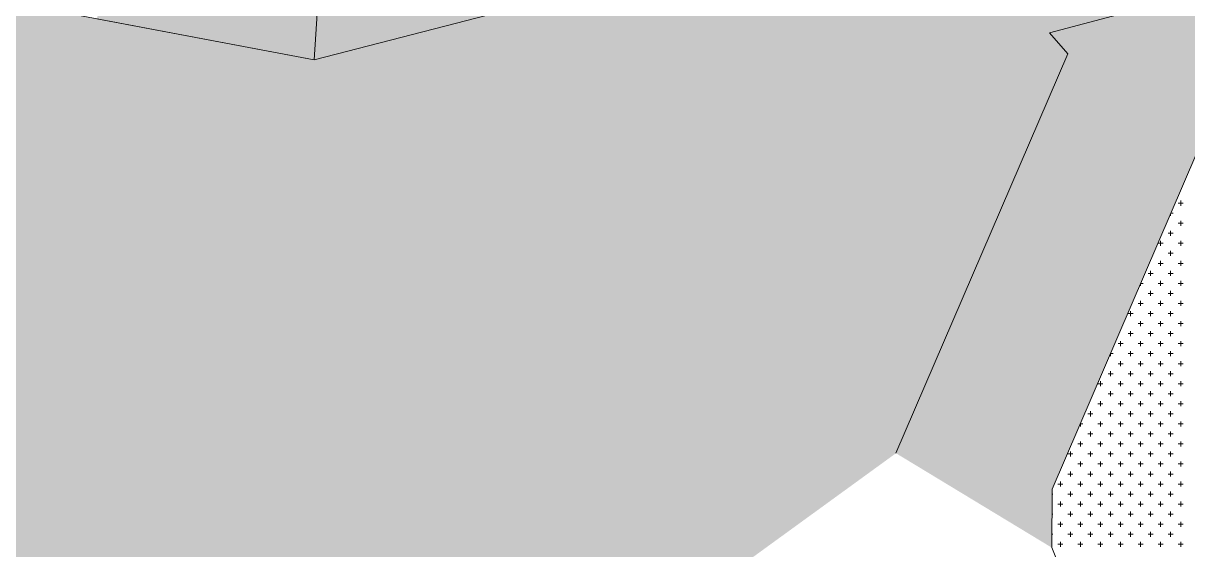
# Model space of a CAD drawing. Header units: metres. Extents: x 476631 to 477421, y 4483749 to 4484052.
# Drawn here: x 476951.5 to 477025.3, y 4483859.1 to 4483892.4 of the extents above; entities that cross this region are included whole.
import ezdxf

# ---------------------------------------------------------------- set-up
doc = ezdxf.new("R2010")
doc.units = ezdxf.units.M
for name, color, linetype, lineweight in [('M2', 1, 'Continuous', 25), ('PL_PARK', 97, 'Continuous', 0), ('serbest', 10, 'Continuous', 0), ('TK_PARSEL', 1, 'Continuous', 0), ('ZC_7', 18, 'Continuous', 0)]:
    doc.layers.add(name, color=color, linetype=linetype, lineweight=lineweight)

msp = doc.modelspace()

# ---------------------------------------------------------------- hatches: boundary and pattern name
at = {"layer": 'M2', "true_color": 0x636466}
h = msp.add_hatch(color=251, dxfattribs=at)
h.dxf.hatch_style = 1
h.paths.add_polyline_path([(477020.976, 4483903.31), (477032.092, 4483895.911), (477026.732, 4483886.189), (477032.039, 4483895.946), (477016.557, 4483891.839), (476970.291, 4483879.876), (476969.954, 4483879.939), (476969.954, 4483890.117)])
h = msp.add_hatch(color=251, dxfattribs=at)
h.dxf.hatch_style = 1
h.paths.add_polyline_path([(476969.954, 4483890.117), (476956.181, 4483892.725), (476935.348, 4483896.673), (476931.627, 4483887.2), (476969.954, 4483879.939)])
h = msp.add_hatch(color=251, dxfattribs=at)
h.dxf.hatch_style = 1
h.paths.add_polyline_path([(476997.736, 4483897.301), (476986.115, 4483894.296), (476969.954, 4483890.117), (476969.954, 4483879.939), (476970.291, 4483879.876), (477000.238, 4483887.62)])
at = {"layer": 'serbest'}
h = msp.add_hatch(color=4, dxfattribs=at)
h.dxf.hatch_style = 1
h.paths.add_polyline_path([(476971.662, 4483917.574), (476962.934, 4483919.755), (476956.181, 4483892.726), (476969.954, 4483890.117)])
h = msp.add_hatch(color=4, dxfattribs=at)
h.dxf.hatch_style = 1
h.paths.add_polyline_path([(476979.034, 4483919.635), (476971.662, 4483917.574), (476969.954, 4483890.117), (476986.115, 4483894.296)])
at = {"layer": 'TK_PARSEL', "true_color": 0x136734}
h = msp.add_hatch(color=116, dxfattribs=at)
h.dxf.hatch_style = 1
h.paths.add_polyline_path([(477006.818, 4483865.221), (477017.702, 4483890.503), (477016.557, 4483891.839), (476970.291, 4483879.876), (476931.627, 4483887.2), (476905.679, 4483903.511), (476902.647, 4483905.688), (476892.67, 4483889.881), (476895.43, 4483858.628), (476904.622, 4483849.343), (476940.098, 4483842.537), (476963.663, 4483842.152), (476979.4, 4483846.848), (476987.947, 4483851.53)])
h = msp.add_hatch(color=116, dxfattribs=at)
h.dxf.hatch_style = 1
h.paths.add_polyline_path([(477026.732, 4483886.189), (477032.039, 4483895.946), (477016.557, 4483891.839), (477017.702, 4483890.503), (477010.629, 4483874.073), (477016.688, 4483859.248), (477016.722, 4483862.936)])
h = msp.add_hatch(color=116, dxfattribs=at)
h.dxf.hatch_style = 1
h.paths.add_polyline_path([(477015.971, 4483872.571), (477010.952, 4483874.824), (477006.818, 4483865.221), (477016.688, 4483859.248)])

# ---------------------------------------------------------------- linework, layer by layer
at = {"layer": 'PL_PARK', "color": 3}
for p, q in [((477016.722, 4483862.936), (477026.732, 4483886.189)), ((477016.688, 4483859.248), (477016.722, 4483862.936)), ((477023.495, 4483842.591), (477016.688, 4483859.248))]:
    msp.add_line(p, q, dxfattribs=at)
at = {"layer": 'PL_PARK', "color": 3, "linetype": 'Continuous'}
for p, q in [((477024.859, 4483880.891), (477024.859, 4483881.209)), ((477024.247, 4483880.415), (477024.382, 4483880.415)), ((477024.7, 4483881.05), (477025.017, 4483881.05)), ((477024.224, 4483880.256), (477024.224, 4483880.361)), ((477024.7, 4483879.78), (477025.017, 4483879.78)), ((477024.859, 4483879.621), (477024.859, 4483879.939)), ((477024.065, 4483879.145), (477024.382, 4483879.145)), ((477024.224, 4483878.986), (477024.224, 4483879.304)), ((477023.43, 4483878.51), (477023.747, 4483878.51)), ((477023.589, 4483878.351), (477023.589, 4483878.669)), ((477024.7, 4483878.51), (477025.017, 4483878.51)), ((477024.859, 4483878.351), (477024.859, 4483878.669)), ((477024.065, 4483877.875), (477024.382, 4483877.875)), ((477024.224, 4483877.716), (477024.224, 4483878.034)), ((477022.954, 4483876.446), (477022.954, 4483876.764)), ((477023.43, 4483877.24), (477023.747, 4483877.24)), ((477023.589, 4483877.081), (477023.589, 4483877.399)), ((477024.224, 4483876.446), (477024.224, 4483876.764)), ((477024.7, 4483877.24), (477025.017, 4483877.24)), ((477024.859, 4483877.081), (477024.859, 4483877.399)), ((477022.795, 4483876.605), (477023.112, 4483876.605)), ((477023.589, 4483875.811), (477023.589, 4483876.129)), ((477024.065, 4483876.605), (477024.382, 4483876.605)), ((477024.859, 4483875.811), (477024.859, 4483876.129)), ((477022.319, 4483875.811), (477022.319, 4483875.936)), ((477022.333, 4483875.97), (477022.477, 4483875.97)), ((477022.795, 4483875.335), (477023.112, 4483875.335)), ((477022.954, 4483875.176), (477022.954, 4483875.494)), ((477023.43, 4483875.97), (477023.747, 4483875.97)), ((477024.065, 4483875.335), (477024.382, 4483875.335)), ((477024.224, 4483875.176), (477024.224, 4483875.494)), ((477024.7, 4483875.97), (477025.017, 4483875.97)), ((477022.16, 4483874.7), (477022.477, 4483874.7)), ((477022.319, 4483874.541), (477022.319, 4483874.859)), ((477023.43, 4483874.7), (477023.747, 4483874.7)), ((477023.589, 4483874.541), (477023.589, 4483874.859)), ((477024.7, 4483874.7), (477025.017, 4483874.7)), ((477024.859, 4483874.541), (477024.859, 4483874.859)), ((477021.525, 4483874.065), (477021.842, 4483874.065)), ((477021.684, 4483873.906), (477021.684, 4483874.224)), ((477022.795, 4483874.065), (477023.112, 4483874.065)), ((477022.954, 4483873.906), (477022.954, 4483874.224)), ((477024.065, 4483874.065), (477024.382, 4483874.065)), ((477024.224, 4483873.906), (477024.224, 4483874.224)), ((477022.16, 4483873.43), (477022.477, 4483873.43)), ((477022.319, 4483873.271), (477022.319, 4483873.589)), ((477023.43, 4483873.43), (477023.747, 4483873.43)), ((477023.589, 4483873.271), (477023.589, 4483873.589)), ((477024.7, 4483873.43), (477025.017, 4483873.43)), ((477024.859, 4483873.271), (477024.859, 4483873.589)), ((477021.049, 4483872.001), (477021.049, 4483872.319)), ((477021.525, 4483872.795), (477021.842, 4483872.795)), ((477021.684, 4483872.636), (477021.684, 4483872.954)), ((477022.319, 4483872.001), (477022.319, 4483872.319)), ((477022.795, 4483872.795), (477023.112, 4483872.795)), ((477022.954, 4483872.636), (477022.954, 4483872.954)), ((477023.589, 4483872.001), (477023.589, 4483872.319)), ((477024.065, 4483872.795), (477024.382, 4483872.795)), ((477024.224, 4483872.636), (477024.224, 4483872.954)), ((477024.859, 4483872.001), (477024.859, 4483872.319)), ((477020.89, 4483872.16), (477021.207, 4483872.16)), ((477021.684, 4483871.366), (477021.684, 4483871.684)), ((477022.16, 4483872.16), (477022.477, 4483872.16)), ((477022.954, 4483871.366), (477022.954, 4483871.684)), ((477023.43, 4483872.16), (477023.747, 4483872.16)), ((477024.224, 4483871.366), (477024.224, 4483871.684)), ((477024.7, 4483872.16), (477025.017, 4483872.16)), ((477020.414, 4483871.366), (477020.414, 4483871.511)), ((477020.42, 4483871.525), (477020.572, 4483871.525)), ((477020.89, 4483870.89), (477021.207, 4483870.89)), ((477021.049, 4483870.731), (477021.049, 4483871.049)), ((477021.525, 4483871.525), (477021.842, 4483871.525)), ((477022.16, 4483870.89), (477022.477, 4483870.89)), ((477022.319, 4483870.731), (477022.319, 4483871.049)), ((477022.795, 4483871.525), (477023.112, 4483871.525)), ((477023.43, 4483870.89), (477023.747, 4483870.89)), ((477023.589, 4483870.731), (477023.589, 4483871.049)), ((477024.065, 4483871.525), (477024.382, 4483871.525)), ((477024.7, 4483870.89), (477025.017, 4483870.89)), ((477024.859, 4483870.731), (477024.859, 4483871.049)), ((477020.255, 4483870.255), (477020.572, 4483870.255)), ((477020.414, 4483870.096), (477020.414, 4483870.414)), ((477021.525, 4483870.255), (477021.842, 4483870.255)), ((477021.684, 4483870.096), (477021.684, 4483870.414)), ((477022.795, 4483870.255), (477023.112, 4483870.255)), ((477022.954, 4483870.096), (477022.954, 4483870.414)), ((477024.065, 4483870.255), (477024.382, 4483870.255)), ((477024.224, 4483870.096), (477024.224, 4483870.414)), ((477019.62, 4483869.62), (477019.937, 4483869.62)), ((477019.779, 4483869.461), (477019.779, 4483869.779)), ((477020.89, 4483869.62), (477021.207, 4483869.62)), ((477021.049, 4483869.461), (477021.049, 4483869.779)), ((477022.16, 4483869.62), (477022.477, 4483869.62)), ((477022.319, 4483869.461), (477022.319, 4483869.779)), ((477023.43, 4483869.62), (477023.747, 4483869.62)), ((477023.589, 4483869.461), (477023.589, 4483869.779)), ((477024.7, 4483869.62), (477025.017, 4483869.62)), ((477024.859, 4483869.461), (477024.859, 4483869.779)), ((477020.255, 4483868.985), (477020.572, 4483868.985)), ((477020.414, 4483868.826), (477020.414, 4483869.144)), ((477021.525, 4483868.985), (477021.842, 4483868.985)), ((477021.684, 4483868.826), (477021.684, 4483869.144)), ((477022.795, 4483868.985), (477023.112, 4483868.985)), ((477022.954, 4483868.826), (477022.954, 4483869.144)), ((477024.065, 4483868.985), (477024.382, 4483868.985)), ((477024.224, 4483868.826), (477024.224, 4483869.144)), ((477019.144, 4483867.556), (477019.144, 4483867.874)), ((477019.62, 4483868.35), (477019.937, 4483868.35)), ((477019.779, 4483868.191), (477019.779, 4483868.509)), ((477020.414, 4483867.556), (477020.414, 4483867.874)), ((477020.89, 4483868.35), (477021.207, 4483868.35)), ((477021.049, 4483868.191), (477021.049, 4483868.509)), ((477021.684, 4483867.556), (477021.684, 4483867.874)), ((477022.16, 4483868.35), (477022.477, 4483868.35)), ((477022.319, 4483868.191), (477022.319, 4483868.509)), ((477022.954, 4483867.556), (477022.954, 4483867.874)), ((477023.43, 4483868.35), (477023.747, 4483868.35)), ((477023.589, 4483868.191), (477023.589, 4483868.509)), ((477024.224, 4483867.556), (477024.224, 4483867.874)), ((477024.7, 4483868.35), (477025.017, 4483868.35)), ((477024.859, 4483868.191), (477024.859, 4483868.509)), ((477018.985, 4483867.715), (477019.302, 4483867.715)), ((477019.779, 4483866.921), (477019.779, 4483867.239)), ((477020.255, 4483867.715), (477020.572, 4483867.715)), ((477021.049, 4483866.921), (477021.049, 4483867.239)), ((477021.525, 4483867.715), (477021.842, 4483867.715)), ((477022.319, 4483866.921), (477022.319, 4483867.239)), ((477022.795, 4483867.715), (477023.112, 4483867.715)), ((477023.589, 4483866.921), (477023.589, 4483867.239)), ((477024.065, 4483867.715), (477024.382, 4483867.715)), ((477024.859, 4483866.921), (477024.859, 4483867.239)), ((477018.506, 4483867.08), (477018.667, 4483867.08)), ((477018.509, 4483866.921), (477018.509, 4483867.086)), ((477018.985, 4483866.445), (477019.302, 4483866.445)), ((477019.144, 4483866.286), (477019.144, 4483866.604)), ((477019.62, 4483867.08), (477019.937, 4483867.08)), ((477020.255, 4483866.445), (477020.572, 4483866.445)), ((477020.414, 4483866.286), (477020.414, 4483866.604)), ((477020.89, 4483867.08), (477021.207, 4483867.08)), ((477021.525, 4483866.445), (477021.842, 4483866.445)), ((477021.684, 4483866.286), (477021.684, 4483866.604)), ((477022.16, 4483867.08), (477022.477, 4483867.08)), ((477022.795, 4483866.445), (477023.112, 4483866.445)), ((477022.954, 4483866.286), (477022.954, 4483866.604)), ((477023.43, 4483867.08), (477023.747, 4483867.08)), ((477024.065, 4483866.445), (477024.382, 4483866.445)), ((477024.224, 4483866.286), (477024.224, 4483866.604)), ((477024.7, 4483867.08), (477025.017, 4483867.08)), ((477018.35, 4483865.81), (477018.667, 4483865.81)), ((477018.509, 4483865.651), (477018.509, 4483865.969)), ((477019.62, 4483865.81), (477019.937, 4483865.81)), ((477019.779, 4483865.651), (477019.779, 4483865.969)), ((477020.89, 4483865.81), (477021.207, 4483865.81)), ((477021.049, 4483865.651), (477021.049, 4483865.969)), ((477022.16, 4483865.81), (477022.477, 4483865.81)), ((477022.319, 4483865.651), (477022.319, 4483865.969)), ((477023.43, 4483865.81), (477023.747, 4483865.81)), ((477023.589, 4483865.651), (477023.589, 4483865.969)), ((477024.7, 4483865.81), (477025.017, 4483865.81)), ((477024.859, 4483865.651), (477024.859, 4483865.969)), ((477017.715, 4483865.175), (477018.032, 4483865.175)), ((477017.874, 4483865.016), (477017.874, 4483865.334)), ((477018.985, 4483865.175), (477019.302, 4483865.175)), ((477019.144, 4483865.016), (477019.144, 4483865.334)), ((477020.255, 4483865.175), (477020.572, 4483865.175)), ((477020.414, 4483865.016), (477020.414, 4483865.334)), ((477021.525, 4483865.175), (477021.842, 4483865.175)), ((477021.684, 4483865.016), (477021.684, 4483865.334)), ((477022.795, 4483865.175), (477023.112, 4483865.175)), ((477022.954, 4483865.016), (477022.954, 4483865.334)), ((477024.065, 4483865.175), (477024.382, 4483865.175)), ((477024.224, 4483865.016), (477024.224, 4483865.334)), ((477018.35, 4483864.54), (477018.667, 4483864.54)), ((477018.509, 4483864.381), (477018.509, 4483864.699)), ((477019.62, 4483864.54), (477019.937, 4483864.54)), ((477019.779, 4483864.381), (477019.779, 4483864.699)), ((477020.89, 4483864.54), (477021.207, 4483864.54)), ((477021.049, 4483864.381), (477021.049, 4483864.699)), ((477022.16, 4483864.54), (477022.477, 4483864.54)), ((477022.319, 4483864.381), (477022.319, 4483864.699)), ((477023.43, 4483864.54), (477023.747, 4483864.54)), ((477023.589, 4483864.381), (477023.589, 4483864.699)), ((477024.7, 4483864.54), (477025.017, 4483864.54)), ((477024.859, 4483864.381), (477024.859, 4483864.699)), ((477017.715, 4483863.905), (477018.032, 4483863.905)), ((477017.874, 4483863.746), (477017.874, 4483864.064)), ((477018.985, 4483863.905), (477019.302, 4483863.905)), ((477019.144, 4483863.746), (477019.144, 4483864.064)), ((477020.255, 4483863.905), (477020.572, 4483863.905)), ((477020.414, 4483863.746), (477020.414, 4483864.064)), ((477021.525, 4483863.905), (477021.842, 4483863.905)), ((477021.684, 4483863.746), (477021.684, 4483864.064)), ((477022.795, 4483863.905), (477023.112, 4483863.905)), ((477022.954, 4483863.746), (477022.954, 4483864.064)), ((477024.065, 4483863.905), (477024.382, 4483863.905)), ((477024.224, 4483863.746), (477024.224, 4483864.064)), ((477017.08, 4483863.27), (477017.398, 4483863.27)), ((477017.239, 4483863.111), (477017.239, 4483863.429)), ((477017.874, 4483862.476), (477017.874, 4483862.794)), ((477018.35, 4483863.27), (477018.667, 4483863.27)), ((477018.509, 4483863.111), (477018.509, 4483863.429)), ((477019.144, 4483862.476), (477019.144, 4483862.794)), ((477019.62, 4483863.27), (477019.937, 4483863.27)), ((477019.779, 4483863.111), (477019.779, 4483863.429)), ((477020.414, 4483862.476), (477020.414, 4483862.794)), ((477020.89, 4483863.27), (477021.207, 4483863.27)), ((477021.049, 4483863.111), (477021.049, 4483863.429)), ((477021.684, 4483862.476), (477021.684, 4483862.794)), ((477022.16, 4483863.27), (477022.477, 4483863.27)), ((477022.319, 4483863.111), (477022.319, 4483863.429)), ((477022.954, 4483862.476), (477022.954, 4483862.794)), ((477023.43, 4483863.27), (477023.747, 4483863.27)), ((477023.589, 4483863.111), (477023.589, 4483863.429)), ((477024.224, 4483862.476), (477024.224, 4483862.794)), ((477024.7, 4483863.27), (477025.017, 4483863.27)), ((477024.859, 4483863.111), (477024.859, 4483863.429)), ((477016.719, 4483862.635), (477016.762, 4483862.635)), ((477017.08, 4483862), (477017.398, 4483862)), ((477017.239, 4483861.841), (477017.239, 4483862.159)), ((477017.715, 4483862.635), (477018.032, 4483862.635)), ((477018.35, 4483862), (477018.667, 4483862)), ((477018.509, 4483861.841), (477018.509, 4483862.159)), ((477018.985, 4483862.635), (477019.302, 4483862.635)), ((477019.62, 4483862), (477019.937, 4483862)), ((477019.779, 4483861.841), (477019.779, 4483862.159)), ((477020.255, 4483862.635), (477020.572, 4483862.635)), ((477020.89, 4483862), (477021.207, 4483862)), ((477021.049, 4483861.841), (477021.049, 4483862.159)), ((477021.525, 4483862.635), (477021.842, 4483862.635)), ((477022.16, 4483862), (477022.477, 4483862)), ((477022.319, 4483861.841), (477022.319, 4483862.159)), ((477022.795, 4483862.635), (477023.112, 4483862.635)), ((477023.43, 4483862), (477023.747, 4483862)), ((477023.589, 4483861.841), (477023.589, 4483862.159)), ((477024.065, 4483862.635), (477024.382, 4483862.635)), ((477024.7, 4483862), (477025.017, 4483862)), ((477024.859, 4483861.841), (477024.859, 4483862.159)), ((477016.707, 4483861.365), (477016.762, 4483861.365)), ((477017.715, 4483861.365), (477018.032, 4483861.365)), ((477017.874, 4483861.206), (477017.874, 4483861.524)), ((477018.985, 4483861.365), (477019.302, 4483861.365)), ((477019.144, 4483861.206), (477019.144, 4483861.524)), ((477020.255, 4483861.365), (477020.572, 4483861.365)), ((477020.414, 4483861.206), (477020.414, 4483861.524)), ((477021.525, 4483861.365), (477021.842, 4483861.365)), ((477021.684, 4483861.206), (477021.684, 4483861.524)), ((477022.795, 4483861.365), (477023.112, 4483861.365)), ((477022.954, 4483861.206), (477022.954, 4483861.524)), ((477024.065, 4483861.365), (477024.382, 4483861.365)), ((477024.224, 4483861.206), (477024.224, 4483861.524)), ((477017.08, 4483860.73), (477017.398, 4483860.73)), ((477017.239, 4483860.571), (477017.239, 4483860.889)), ((477018.35, 4483860.73), (477018.667, 4483860.73)), ((477018.509, 4483860.571), (477018.509, 4483860.889)), ((477019.62, 4483860.73), (477019.937, 4483860.73)), ((477019.779, 4483860.571), (477019.779, 4483860.889)), ((477020.89, 4483860.73), (477021.207, 4483860.73)), ((477021.049, 4483860.571), (477021.049, 4483860.889)), ((477022.16, 4483860.73), (477022.477, 4483860.73)), ((477022.319, 4483860.571), (477022.319, 4483860.889)), ((477023.43, 4483860.73), (477023.747, 4483860.73)), ((477023.589, 4483860.571), (477023.589, 4483860.889)), ((477024.7, 4483860.73), (477025.017, 4483860.73)), ((477024.859, 4483860.571), (477024.859, 4483860.889)), ((477016.696, 4483860.095), (477016.762, 4483860.095)), ((477017.715, 4483860.095), (477018.032, 4483860.095)), ((477017.874, 4483859.936), (477017.874, 4483860.254)), ((477018.985, 4483860.095), (477019.302, 4483860.095)), ((477019.144, 4483859.936), (477019.144, 4483860.254)), ((477020.255, 4483860.095), (477020.572, 4483860.095)), ((477020.414, 4483859.936), (477020.414, 4483860.254)), ((477021.525, 4483860.095), (477021.842, 4483860.095)), ((477021.684, 4483859.936), (477021.684, 4483860.254)), ((477022.795, 4483860.095), (477023.112, 4483860.095)), ((477022.954, 4483859.936), (477022.954, 4483860.254)), ((477024.065, 4483860.095), (477024.382, 4483860.095)), ((477024.224, 4483859.936), (477024.224, 4483860.254)), ((477017.08, 4483859.46), (477017.398, 4483859.46)), ((477017.239, 4483859.301), (477017.239, 4483859.619)), ((477018.35, 4483859.46), (477018.667, 4483859.46)), ((477018.509, 4483859.301), (477018.509, 4483859.619)), ((477019.62, 4483859.46), (477019.937, 4483859.46)), ((477019.779, 4483859.301), (477019.779, 4483859.619)), ((477020.89, 4483859.46), (477021.207, 4483859.46)), ((477021.049, 4483859.301), (477021.049, 4483859.619)), ((477022.16, 4483859.46), (477022.477, 4483859.46)), ((477022.319, 4483859.301), (477022.319, 4483859.619)), ((477023.43, 4483859.46), (477023.747, 4483859.46)), ((477023.589, 4483859.301), (477023.589, 4483859.619)), ((477024.7, 4483859.46), (477025.017, 4483859.46)), ((477024.859, 4483859.301), (477024.859, 4483859.619))]:
    msp.add_line(p, q, dxfattribs=at)
at = {"layer": 'serbest'}
msp.add_line((477032.124, 4483895.969), (477016.557, 4483891.839, 218.1), dxfattribs=at)
at = {"layer": 'TK_PARSEL'}
for p, q in [((476969.954, 4483890.117), (476971.662, 4483917.574)), ((476971.662, 4483917.574), (476969.954, 4483890.117)), ((477002.795, 4483898.609), (476969.954, 4483890.117)), ((476969.954, 4483890.117), (476935.348, 4483896.673)), ((476986.115, 4483894.296), (476969.954, 4483890.117)), ((476969.954, 4483890.117), (476956.181, 4483892.725))]:
    msp.add_line(p, q, dxfattribs=at)
at = {"layer": 'ZC_7'}
for p, q in [((477016.557, 4483891.839, 218.1), (477017.702, 4483890.503, 218.1)), ((477016.557, 4483891.839, 218.1), (477017.702, 4483890.503, 218.1)), ((477016.557, 4483891.839, 218.1), (477017.702, 4483890.503, 218.1)), ((477016.557, 4483891.839, 218.1), (477017.702, 4483890.503, 218.1)), ((477017.702, 4483890.503, 218.1), (477006.818, 4483865.221, 218.1)), ((477017.702, 4483890.503, 218.1), (477006.818, 4483865.221, 218.1)), ((477017.702, 4483890.503, 218.1), (477006.818, 4483865.221, 218.1))]:
    msp.add_line(p, q, dxfattribs=at)

doc.saveas('drawing.dxf')
